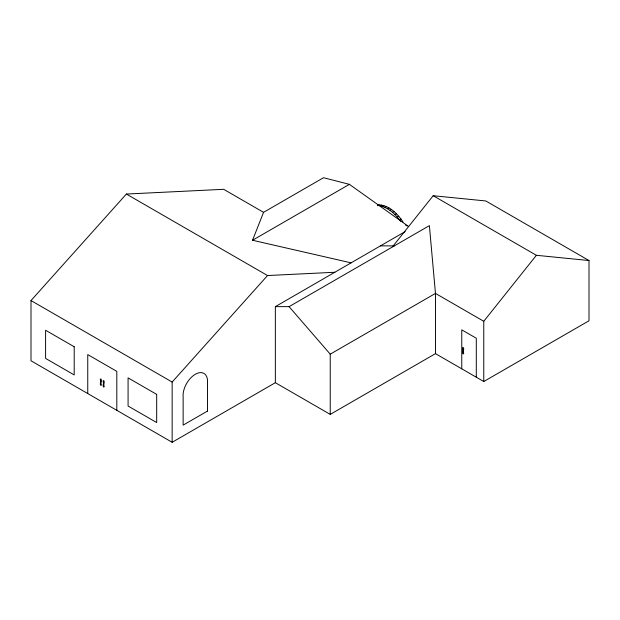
<?xml version="1.0" encoding="UTF-8"?>
<svg xmlns="http://www.w3.org/2000/svg" width="620" height="620" viewBox="0 0 620 620"><rect width="100%" height="100%" fill="white"/><g stroke="black" fill="none" stroke-linecap="round" stroke-linejoin="round"><path stroke-width="0.93" d="M351.036 262.841L252.534 240.258L263.562 212.335L323.516 177.715L349.385 184.342L408.657 226.556M392.538 246.713L433.194 195.719L485.809 200.965L589 260.54L589 320.772L483.771 381.525L435.465 353.64L330.235 414.393L275.35 382.703L172.151 442.285L31 360.786L31 300.56L126.379 194.052L223.681 189.309L263.562 212.335M483.771 381.525L483.771 321.292L536.385 255.293L589 260.54M172.151 442.285L172.151 382.052L267.53 275.544L334.885 272.265M252.534 240.258L349.385 184.342M377.627 205.731L379.091 204.887C389.5 205.468 397.505 213.768 402.992 221.913M381.432 205.073L379.967 205.917C388.701 207.63 395.545 214.249 400.505 221.294M382.408 206.483L383.873 205.638M384.912 207.421L386.376 206.576M387.454 208.723L388.918 207.878M389.996 210.358L391.46 209.513M392.507 212.319L393.964 211.474M394.94 214.567L396.405 213.722M397.281 217.078L398.745 216.233M399.489 219.821L400.946 218.976M275.35 382.703L275.35 306.637L405.17 231.585M275.35 306.637L289.067 306.644L429.381 225.641L435.465 293.407L435.465 353.64M330.235 414.393L330.235 354.16L435.465 293.407L483.771 321.292M377.619 205.019L379.091 204.887M380.579 245.884L394.297 245.892M433.194 195.719L536.385 255.293M405.472 225.037L407.053 225.944M126.379 194.052L267.53 275.544M31 300.56L172.151 382.052M289.067 306.644L330.235 354.16M476.292 377.208L476.292 338.233L461.761 329.848L461.761 368.815M116.808 410.332L116.808 371.365L87.753 354.586L87.753 393.553M100.711 381.533L100.239 384.245L100.858 385.508L101.471 384.958L100.998 383.4L101.471 380.122L100.858 378.859L100.239 379.409L100.711 381.533M103.517 383.152L103.044 385.865L103.656 387.128L104.276 386.578L103.803 385.02L104.276 381.742L103.656 380.478L103.044 381.029L103.517 383.152M462.993 350.029L462.52 352.741L463.132 353.997L463.752 353.447L463.279 351.889L463.752 348.611L463.132 347.355L462.52 347.905L462.993 350.029M207.475 411.083L183.14 425.134L183.14 396.971A17.314 9.998 -60 0 1 195.308 374.271A17.314 9.998 -60 0 1 207.475 382.92L207.475 411.083M74.198 346.758L45.601 330.251L45.601 358.414L74.198 374.929L74.198 346.758M156.682 394.382L128.077 377.867L128.077 406.03L156.682 422.546L156.682 394.382"/></g></svg>
